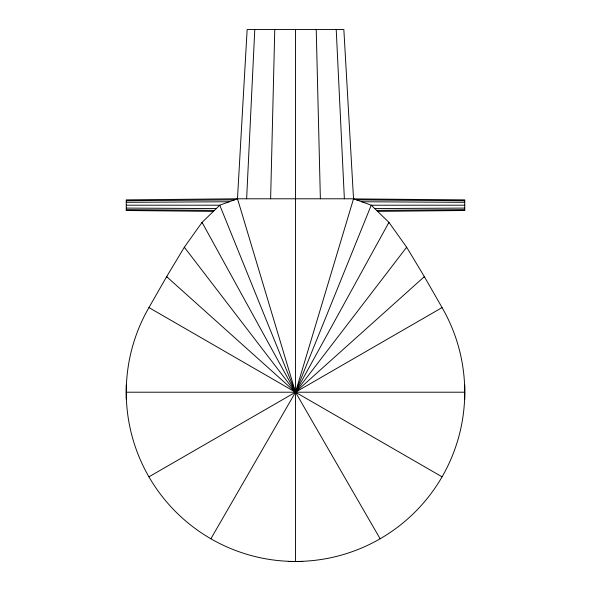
<?xml version="1.0" encoding="UTF-8"?>
<svg xmlns="http://www.w3.org/2000/svg" width="591" height="591" viewBox="0 0 591 591"><rect width="100%" height="100%" fill="white"/><g stroke="black" fill="none" stroke-linecap="round" stroke-linejoin="round"><path stroke-width="0.89" d="M270.626 198.79L274.771 29.55M246.632 198.79L254.78 29.55M388.568 223.154L388.937 222.371L371.237 205.195L353.529 198.79L237.471 198.79L126.26 199.876L126.26 210.514L213.403 211.371M406.327 247.814L406.645 247.223L388.944 222.364L295.5 392.21L210.884 538.763M166.965 277.046L166.647 276.654L295.5 392.21L406.645 247.215L424.36 276.647L442.068 307.586A169.24 169.24 0 0 1 295.5 561.45A169.24 169.24 0 0 1 148.932 307.586L166.64 276.647L184.348 247.208L202.056 222.364L219.763 205.195L237.471 198.79L247.149 29.55L343.851 29.55L353.529 198.79L295.5 392.21L380.116 538.763M353.462 198.894L464.74 199.876L464.74 210.514L377.597 211.371M424.035 277.046L424.353 276.654L295.5 392.21L184.355 247.215L184.673 247.814M148.947 476.826L442.053 307.593M126.26 200.748L234.524 199.861M376.57 210.374L464.74 209.65M126.26 202.314L229.249 201.767M374.701 208.564L464.74 208.084M126.26 205.195L219.763 205.195L295.5 392.21L371.229 205.21L464.74 205.195M126.275 392.21L464.725 392.21M288.268 561.45L302.732 561.45M361.751 201.767L464.74 202.314M126.26 208.084L216.299 208.564M356.476 199.861L464.74 200.748M126.26 209.65L214.43 210.374M148.947 307.593L442.053 476.826M237.538 198.894L295.5 392.21L202.063 222.379L202.432 223.154M336.22 29.55L344.368 198.79M316.229 29.55L320.374 198.79M464.74 384.977L464.74 399.442M295.5 29.55L295.5 561.435M126.26 384.977L126.26 399.442"/></g></svg>
